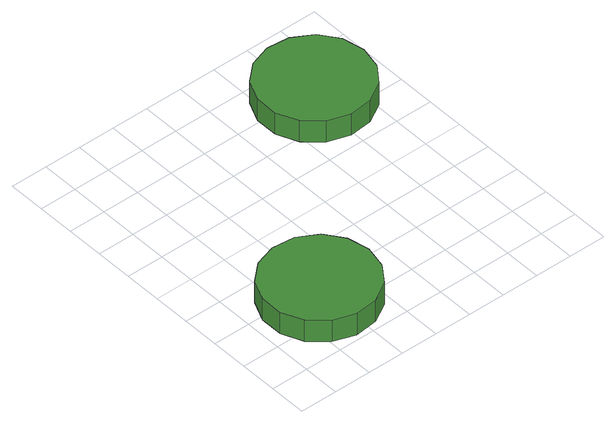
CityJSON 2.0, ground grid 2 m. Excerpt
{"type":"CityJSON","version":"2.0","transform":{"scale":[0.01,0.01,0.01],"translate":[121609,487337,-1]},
"CityObjects":{
"tree1":{"type":"SolitaryVegetationObject","attributes":{"function":"something"},"geometry":[{"type":"MultiSurface","lod":"1","boundaries":[[[0,1,2,3,4,5,6,7,8,9,10,11,12,13,14]],[[15,16,17,18,19,20,21,22,23,24,25,26,27,28,29]],[[0,29,28,1]],[[1,28,27,2]],[[2,27,26,3]],[[3,26,25,4]],[[4,25,24,5]],[[5,24,23,6]],[[6,23,22,7]],[[7,22,21,8]],[[8,21,20,9]],[[9,20,19,10]],[[10,19,18,11]],[[11,18,17,12]],[[12,17,16,13]],[[13,16,15,14]],[[14,15,29,0]]]}]},
"tree2":{"type":"SolitaryVegetationObject","attributes":{"function":"something"},"geometry":[{"type":"MultiSurface","lod":"1","boundaries":[[[30,31,32,33,34,35,36,37,38,39,40,41,42,43,44]],[[45,46,47,48,49,50,51,52,53,54,55,56,57,58,59]],[[30,59,58,31]],[[31,58,57,32]],[[32,57,56,33]],[[33,56,55,34]],[[34,55,54,35]],[[35,54,53,36]],[[36,53,52,37]],[[37,52,51,38]],[[38,51,50,39]],[[39,50,49,40]],[[40,49,48,41]],[[41,48,47,42]],[[42,47,46,43]],[[43,46,45,44]],[[44,45,59,30]]]}]}
},
"vertices":[
[645,316,200],[619,436,200],[548,534,200],[442,596,200],[320,608,200],[204,571,200],[113,489,200],[63,377,200],[63,255,200],[113,143,200],[204,61,200],[320,23,200],[442,36,200],[548,97,200],[619,196,200],[619,196,71],[548,97,71],[442,36,71],[320,23,71],[204,61,71],[113,143,71],[63,255,71],[63,377,71],[113,489,71],[204,571,71],[320,608,71],[442,596,71],[548,534,71],[619,436,71],[645,316,71],
[1510,1356,193],[1485,1476,193],[1413,1575,193],[1307,1636,193],[1185,1648,193],[1069,1611,193],[978,1529,193],[928,1417,193],[928,1295,193],[978,1183,193],[1069,1101,193],[1185,1064,193],[1307,1076,193],[1413,1137,193],[1485,1236,193],[1485,1236,64],[1413,1137,64],[1307,1076,64],[1185,1064,64],[1069,1101,64],[978,1183,64],[928,1295,64],[928,1417,64],[978,1529,64],[1069,1611,64],[1185,1648,64],[1307,1636,64],[1413,1575,64],[1485,1476,64],[1510,1356,64]
]}
